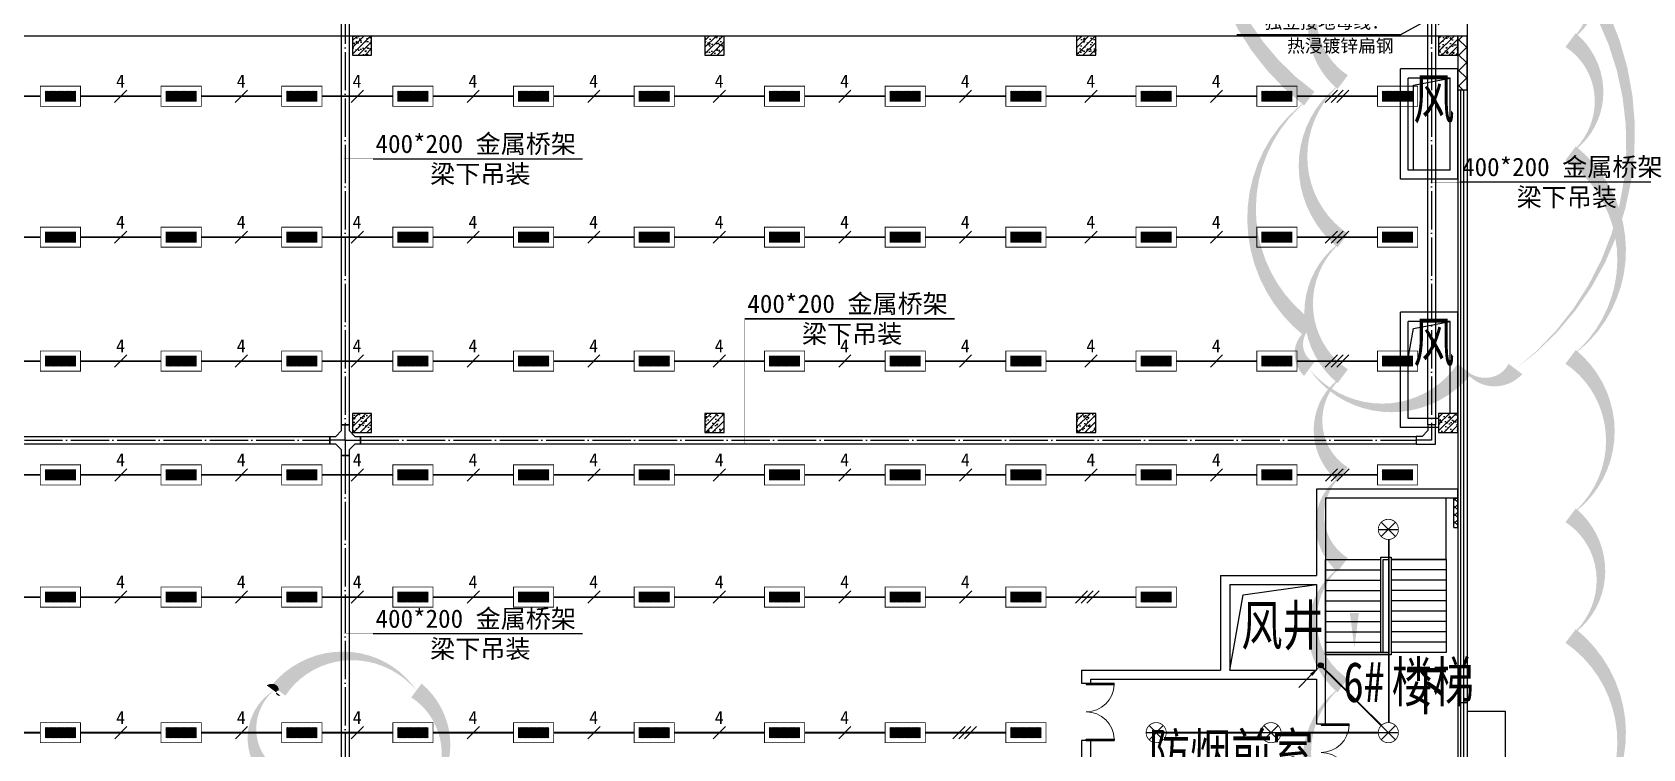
# Model space of a CAD drawing. Header units: millimetres. Extents: x -633009578 to 5705885, y -633235091 to 2571734.
# Drawn here: x 2874411 to 2916448, y 1905095 to 1923800 of the extents above; entities that cross this region are included whole.
import ezdxf

# ---------------------------------------------------------------- set-up
doc = ezdxf.new("R2010")
doc.units = ezdxf.units.MM
doc.header["$LTSCALE"] = 1000
doc.header["$MEASUREMENT"] = 0
doc.linetypes.add('DOTE', pattern=[2.4200000000000004, 2, -0.2, 0.02, -0.2])
doc.layers.get('0').update_dxf_attribs({"color": 9})
for name, color, linetype in [('3T_WOOD', 21, 'Continuous'), ('A-COLUM(柱)', 255, 'Continuous'), ('A-DOOR(门）', 4, 'Continuous'), ('A-F-AREA(计算)', 5, 'Continuous'), ('A-FLOR(看线)', 8, 'Continuous'), ('A-HATH(填充)', 8, 'Continuous'), ('A-OTHER(其它)', 192, 'Continuous'), ('A-STAR(楼梯)', 51, 'Continuous'), ('A-TEXT(房间)', 243, 'Continuous'), ('A-WALL(墙)', 255, 'Continuous'), ('A-WINDOW（窗）', 4, 'Continuous'), ('DIM_MODI', 6, 'Continuous'), ('DIM_SYMB', 3, 'Continuous'), ('PUB_TEXT', 7, 'Continuous'), ('WALL', 9, 'Continuous'), ('电-弱电平面-箭头', 3, 'Continuous'), ('电-强电平面-标注', 3, 'Continuous'), ('电-强电平面-线缆', 3, 'Continuous'), ('电-桥架', 4, 'Continuous'), ('设备-照明', 3, 'Continuous'), ('设备-箱柜', 3, 'Continuous')]:
    doc.layers.add(name, color=color, linetype=linetype)
doc.styles.add('_TCH', font='simhei.ttf', dxfattribs={"width": 0.75, "bigfont": 'hztxt.shx'})
doc.styles.add('_TCH_DIM', font='simhei.ttf', dxfattribs={"width": 0.8, "bigfont": 'hztxt.shx'})
doc.styles.add('ELEC-DIM', font='simhei.ttf')
doc.styles.add('IDQSTYLE', font='simhei.ttf', dxfattribs={"width": 0.707, "bigfont": 'hztxt.shx'})

# ---------------------------------------------------------------- blocks, each defined once
blk = doc.blocks.new('$DorLib2D$00000002')
for p, q in [((-0.5, -5.684341886080802e-17), (-0.5000000000000007, 0.4875)), ((-0.4750000000000007, 0.4875), (-0.5000000000000007, 0.4875)), ((-0.475, -2.842170943040401e-17), (-0.4750000000000007, 0.4875)), ((0.475, -2.842170943040401e-17), (0.4750000000000007, 0.4875)), ((0.4750000000000007, 0.4875), (0.5000000000000007, 0.4875)), ((0.5, -5.684341886080802e-17), (0.5000000000000007, 0.4875)), ((-0.5, -5.684341886080802e-17), (-0.475, -2.842170943040401e-17)), ((0.5, -5.684341886080802e-17), (0.475, -2.842170943040401e-17))]:
    blk.add_line(p, q)
at = {"lineweight": 13}
for centre, start, end in [((-0.4875, -4.263256414560601e-17), 0, 88.53071641864632), ((0.4875, -4.263256414560601e-17), 91.4692835813537, 180)]:
    blk.add_arc(centre, 0.4875, start, end, dxfattribs=at)
blk = doc.blocks.new('$TCHSYS$WIN2D')
for p, q in [((-0.5, 0.5), (0.5, 0.5)), ((-0.5, 0.5), (-0.4999999999999999, -0.5)), ((0.5, 0.5), (0.4999999999999998, -0.5)), ((0.5, 0.1666666666666666), (-0.5, 0.1666666666666666)), ((0.5, -0.1666666666666667), (-0.5, -0.1666666666666667)), ((-0.4999999999999999, -0.5), (0.5, -0.5))]:
    blk.add_line(p, q)
blk = doc.blocks.new('_FZH')
h = blk.add_hatch()
h.set_pattern_fill('钢筋混凝土', color=256, scale=0.1, style=0)
h.set_pattern_definition([(45, (0, 0), (-0.1767766952966369, 0.1767766952966369), []), (50, (0, 0), (0.7172601826007535, -0.06275213498259512), [0.07500000000000001, -0.8250000000000001]), (355, (0, 0), (-0.138751333613, 0.7521921337000119), [0.06, -0.66]), (100.4514, (0.05977168000000001, -0.00522934), (0.5785093817140216, 0.6894395420609536), [0.06374019, -0.701142112]), (46.1842, (0, 0.2), (1.067241048625645, -0.1655190143290181), [0.1125, -1.2375]), (96.6356, (0.088936745, 0.186206693), (0.9346627055487033, 0.9741178709004418), [0.095610288, -1.051713]), (351.1842, (0, 0.2), (0.9346619451336272, 0.9741186009253247), [0.09000000000000001, -0.9900000000000001]), (21, (0.1, 0.15), (0.5969070521184617, -0.4026188906653388), [0.07500000000000001, -0.8250000000000001]), (326, (0.1, 0.15), (0.2433153319215824, 0.7251500450468529), [0.06, -0.66]), (71.4514, (0.149742233, 0.116448394), (0.84022262858149, 0.3225304967099524), [0.06374019, -0.701142112]), (37.50000000000001, (0, 0), (0.01215985531729062, 0.3328938538313115), [0, -0.652, 0, -0.67, 0, -0.6625000000000001]), (7.499999999999999, (0, 0), (0.2630695374421486, 0.3944117118823603), [0, -0.382, 0, -0.637, 0, -0.2525]), (-32.5, (-0.223, 0), (0.533822436172409, -0.02255487173437976), [0, -0.25, 0, -0.78, 0, -1.035]), (-42.5, (-0.323, 0), (0.5831861693423862, 0.1001049823323177), [0, -0.325, 0, -0.518, 0, -0.735])])
h.paths.add_polyline_path([(-0.5, -0.5), (0.5, -0.5), (0.5, 0.5), (-0.5, 0.5)])
blk.add_lwpolyline([(-0.5, -0.5), (0.5, -0.5), (0.5, 0.5), (-0.5, 0.5)], close=True)
blk = doc.blocks.new('9-3-1')
at = {"layer": 'A-HATH(填充)'}
h = blk.add_hatch(dxfattribs=at)
h.set_pattern_fill('多孔材料', color=256, scale=100, style=0)
h.set_pattern_definition([(45, (-1310357.920547385, -2.793967723846436e-09), (-200.0002033111466, 200.0002033111467), []), (135, (-1310357.920547385, -2.793967723846436e-09), (-200.0002033111467, -200.0002033111466), [])])
h.paths.add_polyline_path([(1255740.598288325, 1245722.080887664), (1255740.59828833, 1244322.080887855), (1255980.59828833, 1244322.080887855), (1255980.598288325, 1245722.080887664)])
h = blk.add_hatch(dxfattribs=at)
h.set_pattern_fill('多孔材料', color=256, scale=50, style=0)
h.set_pattern_definition([(45, (-1310457.920547385, -2.793967723846436e-09), (-100.0001016555733, 100.0001016555733), []), (135, (-1310457.920547385, -2.793967723846436e-09), (-100.0001016555733, -100.0001016555733), [])])
h.paths.add_polyline_path([(1255740.598286717, 1232897.080886766), (1255740.598286717, 1233657.080887596), (1255640.598286717, 1233657.080887596), (1255640.598286717, 1232897.080886766)])
at = {"layer": 'A-F-AREA(计算)'}
blk.add_lwpolyline([(1121700.575826842, 1313862.080936), (1255980.575826842, 1313862.080936), (1255980.575826842, 1177782.080936), (1121700.575826842, 1177782.080936)], close=True, dxfattribs=at)
at = {"layer": 'A-FLOR(看线)'}
for points in [[(1255240.598288325, 1245722.080887664), (1188940.598288325, 1245722.080888252)], [(1255980.598288325, 1228097.080887829), (1256980.598288327, 1228097.080887829), (1256980.598288329, 1225997.080887792), (1255980.598288327, 1225997.080887792)]]:
    blk.add_lwpolyline(points, dxfattribs=at)
at = {"layer": 'A-OTHER(其它)'}
for points in [[(1254579.824808297, 1242222.080887551), (1254579.824808297, 1244442.089357848), (1255540.598288266, 1244622.080887825)], [(1254438.652917329, 1237262.078934666), (1254579.824807903, 1238092.089357696), (1255540.598287872, 1238272.080887673)], [(1249790.598287967, 1229172.080887706), (1250135.042909619, 1231138.676621316), (1252050.598287991, 1231402.080887711)]]:
    blk.add_lwpolyline(points, dxfattribs=at)
at = {"layer": 'A-STAR(楼梯)'}
for p, q in [((1255440.598287991, 1233657.080887666), (1252290.598287991, 1233657.080887666)), ((1252290.598287991, 1233657.080887666), (1252290.598287991, 1232057.080887666)), ((1255440.598287991, 1232057.080887666), (1255440.598287991, 1233657.080887666)), ((1253730.598287991, 1229627.080887666), (1253730.598287965, 1232117.080887274)), ((1253730.598287965, 1232117.080887274), (1254000.598287917, 1232117.080887274)), ((1254000.598287917, 1232117.080887274), (1254000.598287917, 1229567.080887565)), ((1252290.598287991, 1229627.080887666), (1252290.598287991, 1232057.080887666)), ((1252290.598287991, 1232057.080887666), (1253730.598287869, 1232057.080887693)), ((1252290.598287991, 1232057.080887666), (1253730.598287869, 1232057.080887739)), ((1252290.598287991, 1231787.080887666), (1253730.598287872, 1231787.080887693)), ((1253790.598287991, 1229627.080887666), (1253790.598287991, 1232057.080887666)), ((1253790.598287991, 1229627.080887666), (1253790.598287965, 1232057.080887274)), ((1253790.598287965, 1232057.080887274), (1253940.598287917, 1232057.080887274)), ((1253790.598287975, 1232057.080887739), (1253940.598287797, 1232057.080887588)), ((1253940.598287991, 1232057.080887666), (1253940.598287991, 1229627.080887666)), ((1253940.598287917, 1232057.080887274), (1253940.598287917, 1229627.080887855)), ((1255440.598287991, 1232057.080887666), (1254000.598287897, 1232057.080887693)), ((1254000.598287897, 1232057.080887413), (1255440.598287991, 1232057.080887666)), ((1255440.598287991, 1231787.080887666), (1254000.598287897, 1231787.080887367)), ((1255440.598287991, 1232057.080887666), (1255440.598287991, 1229627.080887666)), ((1252290.598287991, 1231517.080887666), (1253730.598287875, 1231517.080887693)), ((1255440.598287991, 1231517.080887666), (1254000.598287897, 1231517.080887693)), ((1252290.598287991, 1231247.080887666), (1253730.598287878, 1231247.080887693)), ((1252290.598287991, 1230977.080887666), (1253730.598287881, 1230977.080887693)), ((1255440.598287991, 1231247.080887666), (1254000.598287897, 1231247.080887693)), ((1255440.598287991, 1230977.080887666), (1254000.598287897, 1230977.080887693)), ((1252290.598287991, 1230707.080887666), (1253730.598287883, 1230707.080887693)), ((1252290.598287991, 1230437.080887666), (1253730.598287886, 1230437.080887693)), ((1255440.598287991, 1230707.080887666), (1254000.598287897, 1230707.080887693)), ((1255440.598287991, 1230437.080887666), (1254000.598287897, 1230437.080887693)), ((1252290.598287991, 1230167.080887666), (1253730.598287889, 1230167.080887693)), ((1255440.598287991, 1230167.080887666), (1254000.598287897, 1230167.080887693)), ((1252290.598287991, 1229897.080887666), (1253730.598287892, 1229897.080887693)), ((1252290.598287991, 1229627.080887666), (1253698.079635886, 1229627.080887808)), ((1253940.598287917, 1229627.080887855), (1252290.598287991, 1229627.080887666)), ((1252290.598287991, 1229567.080887666), (1252290.598287991, 1229627.080887666)), ((1253698.079635886, 1229627.080887808), (1253730.598287895, 1229627.080887693)), ((1253730.598287895, 1229627.080887693), (1253790.598287991, 1229627.080887666)), ((1253730.598287991, 1229627.080887666), (1253790.598287991, 1229627.080887666)), ((1253790.598287991, 1229627.080887666), (1253940.598287991, 1229627.080887666)), ((1255440.598287991, 1229897.080887666), (1254000.598287897, 1229897.080887693)), ((1255440.598287991, 1229627.080887666), (1254000.598287897, 1229627.080887693)), ((1254000.598287917, 1229567.080887565), (1252290.598287991, 1229567.080887666))]:
    blk.add_line(p, q, dxfattribs=at)
at = {"layer": 'A-WALL(墙)'}
for p, q in [((1255620.598288259, 1245602.080888234), (1255620.598288259, 1245602.080888234)), ((1255620.598288259, 1245462.080887949), (1255620.598288259, 1245462.080887949)), ((1255620.598288259, 1245322.080887664), (1255620.598288259, 1245322.080887664)), ((1254240.598288249, 1241982.080887561), (1254240.598288249, 1244862.080887814)), ((1255740.598288435, 1244862.080887814), (1254240.598288249, 1244862.080887814)), ((1255740.598288435, 1241982.080887561), (1255740.598288435, 1244862.080887814)), ((1254440.598288249, 1242222.080887551), (1254440.598288249, 1244622.080887825)), ((1255540.598288435, 1244622.080887825), (1254440.598288249, 1244622.080887825)), ((1255540.598288435, 1242222.080887551), (1255540.598288435, 1244622.080887825)), ((1255540.598288435, 1242222.080887551), (1254440.598288249, 1242222.080887551)), ((1255740.598288435, 1241982.080887561), (1254240.598288249, 1241982.080887561)), ((1254240.598288447, 1235502.073075338), (1254240.598288447, 1238512.080887334)), ((1255740.598288351, 1238512.080887334), (1254240.598288447, 1238512.080887334)), ((1255740.598288397, 1235872.080887693), (1255740.598288351, 1238512.080887334)), ((1254440.598288271, 1235742.073075328), (1254440.598288271, 1238272.08088772)), ((1255540.598288532, 1238272.080887719), (1254440.598288271, 1238272.08088772)), ((1255540.598288587, 1235872.080887693), (1255540.598288532, 1238272.080887719)), ((1255240.598288553, 1235502.073075088), (1254240.598288447, 1235502.073075338)), ((1255240.598288553, 1235742.07307528), (1254440.598288271, 1235742.073075328)), ((1252050.598287992, 1233897.080887473), (1252050.598287991, 1231642.080887711)), ((1255740.598288325, 1233897.080887595), (1252050.598287992, 1233897.080887473)), ((1255740.598288325, 1233657.080887595), (1255740.598288325, 1233897.080887595)), ((1252290.598287789, 1233657.080887496), (1252290.598287991, 1231522.080887727)), ((1255740.598288325, 1233657.080887595), (1252290.598287789, 1233657.080887496)), ((1255640.598286717, 1232897.080886766), (1255640.598286717, 1233657.080887596)), ((1255640.598286717, 1233657.080887596), (1255740.598286717, 1233657.080887596)), ((1255740.598286717, 1232897.080886766), (1255740.598286717, 1233657.080887596)), ((1255640.598286717, 1232897.080886766), (1255740.598286717, 1232897.080886766)), ((1249550.598288084, 1231642.080887711), (1252050.598287991, 1231642.080887711)), ((1249550.598288084, 1231642.080887711), (1249550.598288084, 1229172.080887597)), ((1249790.598288079, 1231402.080887711), (1252050.598287986, 1231402.080887711)), ((1249790.598288079, 1231402.080887711), (1249790.598288078, 1229172.080887591)), ((1252050.598287986, 1231402.080887711), (1252050.598287986, 1229172.080887591)), ((1252290.598287991, 1231522.080887727), (1252290.598287991, 1229052.080887664)), ((1245920.598288404, 1229172.080887598), (1245920.59828834, 1228832.080888364)), ((1245920.598288404, 1229172.080887598), (1249550.598288084, 1229172.080887597)), ((1249790.598288078, 1229172.080887591), (1252050.598287986, 1229172.080887591)), ((1245920.59828834, 1228832.080888364), (1246160.598288313, 1228832.080888364)), ((1246160.598288313, 1228832.080888364), (1246160.598288404, 1228932.08088771)), ((1246160.598288404, 1228932.08088771), (1249670.59828799, 1228932.080887664)), ((1249670.59828799, 1228932.080887664), (1252050.598288065, 1228932.080887787)), ((1252050.598288065, 1228932.080887787), (1252050.598288109, 1227772.080887347)), ((1252290.598287797, 1227772.080887347), (1252290.598287991, 1229052.080887664)), ((1252050.598288109, 1227772.080887347), (1252290.598287797, 1227772.080887347)), ((1246160.598288313, 1227332.080887855), (1245920.598288301, 1227332.080887855)), ((1245920.598288301, 1227332.080887855), (1245920.598288325, 1226172.080887664)), ((1246160.598288404, 1226172.080887671), (1246160.598288313, 1227332.080887855))]:
    blk.add_line(p, q, dxfattribs=at)
at = {"layer": 'A-WINDOW（窗）'}
blk.add_line((1255740.598286423, 1228322.080887693), (1255980.598288325, 1228322.080887693), dxfattribs=at)
at = {"layer": 'DIM_MODI', "color": 8}
blk.add_lwpolyline([(1252735.810970664, 1247668.988195332, 0, 450, 0.5), (1252735.810970664, 1244519.217389606, 0, 450, 0.5), (1252735.810970664, 1240385.143207092, 0, 450, 0.5), (1252735.810970664, 1236841.65105065, 0, 450, 0.5), (1252735.810970664, 1234282.462270998, 0, 450, 0.5), (1252735.810970664, 1231920.134166704, 0, 450, 0.5), (1252735.810970664, 1228770.363360978, 0, 450, 0.5), (1252735.810970664, 1225030.010529179, 0, 450, 0.5), (1252735.810970664, 1221880.239723454, 0, 450, 0.5), (1252735.810970664, 1218730.468917728, 0, 450, 0.5), (1252735.810970664, 1216171.280138076, 0, 450, 0.5), (1252735.810970664, 1213922.080887661, 0, 450, 0.5), (1256335.810970664, 1213922.080887661, 0, 450, 0.5), (1258585.810970664, 1213922.080887661, 0, 450, 0.5), (1258685.310798185, 1213922.080887661, 0, 450, 0.5), (1258685.310798185, 1217465.573044102, 0, 450, 0.5), (1258685.310798185, 1220024.761823755, 0, 450, 0.5), (1258685.310798185, 1224749.418032343, 0, 450, 0.5), (1258685.310798185, 1230064.656267005, 0, 450, 0.5), (1258685.310798185, 1233214.42707273, 0, 450, 0.5), (1258685.310798185, 1237348.501255245, 0, 450, 0.5), (1258685.310798185, 1242663.739489907, 0, 450, 0.5), (1258685.310798185, 1245616.649620275, 0, 450, 0.5), (1258685.310798185, 1247978.977724569, 0, 450, 0.5)], format="xyseb", dxfattribs=at)
for points in [[(1251862.579452615, 1261129.255103555, 0, 450, 0.5), (1251862.579452615, 1254614.317358537, 0, 450, 0.5), (1251862.579452615, 1244090.187155047, 0, 450, 0.5), (1251862.579452615, 1238076.398467339, 0, 450, 0.5), (1251862.579452615, 1237030.667434421, 0, 450, 0.5), (1255912.579452615, 1237030.667434421, 0, 450, 0.5), (1257244.079452615, 1237030.667434421, 0, 450, 0.5), (1257244.079452615, 1249058.244809838, 0, 450, 0.5), (1257244.079452615, 1261085.822185255, 0, 450, 0.5), (1257244.079452615, 1261129.255103555, 0, 450, 0.5), (1255444.079452615, 1261129.255103555, 0, 450, 0.5), (1253194.079452615, 1261129.255103555, 0, 450, 0.5)], [(1224834.376988294, 1228639.408599371, 0, 450, 0.5), (1224834.376988294, 1226389.408599371, 0, 450, 0.5), (1224834.376988294, 1223239.408599371, 0, 450, 0.5), (1224834.376988294, 1220089.408599371, 0, 450, 0.5), (1224834.376988294, 1218589.408599371, 0, 450, 0.5), (1224834.376988294, 1216260.895946873, 0, 450, 0.5), (1228559.310649373, 1216260.895946873, 0, 450, 0.5), (1228559.310649373, 1219110.895946873, 0, 450, 0.5), (1228559.310649373, 1220610.895946873, 0, 450, 0.5), (1228559.310649373, 1223760.895946873, 0, 450, 0.5), (1228559.310649373, 1225560.895946873, 0, 450, 0.5), (1228559.310649373, 1228639.408599371, 0, 450, 0.5), (1224959.310649373, 1228639.408599371, 0, 450, 0.5)]]:
    blk.add_lwpolyline(points, format="xyseb", close=True, dxfattribs=at)
at = {"layer": 'DIM_SYMB'}
blk.add_lwpolyline([(1254690.598287991, 1229492.080887666, 0, 0, 0), (1254690.598287991, 1232857.080887666, 0, 0, 0), (1253040.598287991, 1232857.080887666, 0, 0, 0), (1253040.598287991, 1229762.080887666, 0, 240.0000000000001, 0), (1253040.598287991, 1230662.080887666, 0, 0, 0)], format="xyseb", dxfattribs=at)
at = {"layer": 'WALL'}
for p, q in [((1255740.598288325, 1245722.080887664), (1255740.59828833, 1244322.080887855)), ((1255980.598288325, 1245722.080887664), (1255740.598288325, 1245722.080887664)), ((1255980.59828833, 1244322.080887855), (1255980.598288325, 1245722.080887664)), ((1255740.59828833, 1244322.080887855), (1255980.59828833, 1244322.080887855))]:
    blk.add_line(p, q, dxfattribs=at)
at = {"layer": 'A-COLUM(柱)', "xscale": 500, "yscale": 500, "zscale": 500}
for p in [(1227140.598288325, 1245472.080887664), (1236340.598288325, 1245472.080887664), (1246040.598288325, 1245472.080887664), (1255490.598288325, 1245472.080887664), (1227140.598288325, 1235622.080887664), (1236340.598288325, 1235622.080887664), (1246040.598288325, 1235622.080887664), (1255490.598288325, 1235622.080887664)]:
    blk.add_blockref('_FZH', p, dxfattribs=at)
at = {"layer": 'A-DOOR(门）', "xscale": 1500, "yscale": 1500, "zscale": 1500, "rotation": 270}
for p in [(1246040.598288325, 1228082.080888076), (1252170.598287991, 1227022.080887506)]:
    blk.add_blockref('$DorLib2D$00000002', p, dxfattribs=at)
at = {"layer": 'A-WINDOW（窗）', "xscale": -36000, "yscale": 240, "zscale": 36000, "rotation": 89.99999999999999}
blk.add_blockref('$TCHSYS$WIN2D', (1255860.598288325, 1226322.080887604), dxfattribs=at)
at = {"layer": 'A-TEXT(房间)', "style": '_TCH', "width": 0.75}
for s, p in [('风', (1254577.276002189, 1243559.479154102)), ('风', (1254577.276001795, 1237209.47915395)), ('风井', (1250089.893194894, 1229816.643071208)), ('6#', (1252752.532818813, 1228337.05562305)), ('楼梯', (1254012.532818813, 1228337.05562305)), ('防烟前室', (1247674.756098445, 1226464.752812253))]:
    blk.add_text(s, height=1050, dxfattribs=at).set_placement(p)
at = {"layer": 'PUB_TEXT', "style": '_TCH_DIM', "width": 0.8}
blk.add_text('下', height=1050, dxfattribs=at).set_placement((1254349.968366732, 1228127.080887666))
blk = doc.blocks.new('*X353')
at = {"color": 0, "linetype": 'Continuous'}
for p, q in [((277.1059544658493, 221.9516255332986), (279.536990929048, 224.3826619964973)), ((277.1059544658493, 222.2344682457732), (279.2541482165735, 224.3826619964973)), ((277.1059544658493, 222.5173109582479), (278.9713055040988, 224.3826619964973)), ((277.1059544658493, 222.8001536707225), (278.6884627916242, 224.3826619964973)), ((277.1059544658493, 223.0829963831971), (278.4056200791496, 224.3826619964973)), ((277.1059544658493, 223.3658390956717), (278.122777366675, 224.3826619964973)), ((277.1059544658493, 223.6486818081463), (277.8399346542004, 224.3826619964973)), ((277.1059544658493, 223.9315245206209), (277.5570919417257, 224.3826619964973)), ((277.1059544658493, 224.2143672330955), (277.2742492292511, 224.3826619964973)), ((277.3198336415227, 221.8826619964973), (279.8198336415227, 224.3826619964973)), ((277.6026763539973, 221.8826619964973), (280.1026763539973, 224.3826619964973)), ((277.8855190664719, 221.8826619964973), (280.3855190664719, 224.3826619964973)), ((278.1683617789465, 221.8826619964973), (280.6683617789466, 224.3826619964973)), ((278.4512044914212, 221.8826619964973), (280.9512044914212, 224.3826619964973)), ((278.7340472038958, 221.8826619964973), (281.2340472038958, 224.3826619964973)), ((279.0168899163704, 221.8826619964973), (281.5168899163704, 224.3826619964973)), ((279.299732628845, 221.8826619964973), (281.799732628845, 224.3826619964973)), ((279.5825753413196, 221.8826619964973), (282.0825753413196, 224.3826619964973)), ((279.8654180537943, 221.8826619964973), (282.3654180537943, 224.3826619964973)), ((280.1482607662689, 221.8826619964973), (282.6482607662689, 224.3826619964973)), ((280.4311034787435, 221.8826619964973), (282.9311034787435, 224.3826619964973)), ((280.7139461912181, 221.8826619964973), (283.2139461912181, 224.3826619964973)), ((280.9967889036927, 221.8826619964973), (283.4967889036927, 224.3826619964973)), ((281.2796316161674, 221.8826619964973), (283.7796316161674, 224.3826619964973)), ((281.5624743286419, 221.8826619964973), (284.062474328642, 224.3826619964973)), ((281.8453170411166, 221.8826619964973), (284.3453170411166, 224.3826619964973)), ((282.1281597535912, 221.8826619964973), (284.6059544658494, 224.3604567087555)), ((282.4110024660658, 221.8826619964973), (284.6059544658494, 224.0776139962809)), ((282.6938451785405, 221.8826619964973), (284.6059544658494, 223.7947712838063)), ((282.976687891015, 221.8826619964973), (284.6059544658494, 223.5119285713317)), ((283.2595306034897, 221.8826619964973), (284.6059544658494, 223.229085858857)), ((283.5423733159643, 221.8826619964973), (284.6059544658494, 222.9462431463824)), ((283.8252160284389, 221.8826619964973), (284.6059544658494, 222.6634004339078)), ((284.1080587409135, 221.8826619964973), (284.6059544658494, 222.3805577214332)), ((284.3909014533882, 221.8826619964973), (284.6059544658494, 222.0977150089586))]:
    blk.add_line(p, q, dxfattribs=at)
blk = doc.blocks.new('HC000062')
at = {"color": 0, "linetype": 'Continuous', "const_width": 0.2}
for points in [[(-4.97662087547036, 2.499999999999943), (5.023379124529697, 2.499999999999943), (5.023379124529697, -2.500000000000057), (-4.97662087547036, -2.500000000000057), (-4.97662087547036, 2.499999999999943)], [(-3.72662087547036, 1.25), (-3.72662087547036, -1.250000000000057), (3.773379124529697, -1.250000000000057), (3.773379124529697, 1.25), (-3.72662087547036, 1.25)]]:
    blk.add_lwpolyline(points, dxfattribs=at)
at = {"color": 0, "linetype": 'Continuous'}
blk.add_blockref('*X353', (-280.8325753413197, -223.1326619964974), dxfattribs=at)
at = {"color": 0, "style": 'IDQSTYLE', "width": 0.7}
blk.add_attdef('PSFHATT', (7.023379124529697, -2.500000000000057), '', height=2.5, dxfattribs=at)
blk = doc.blocks.new('HC000073')
at = {"color": 0, "linetype": 'Continuous'}
for p, q in [((-1.76776695296229, 1.76776695296229), (1.767766952970533, -1.767766952970533)), ((1.76776695297059, 1.767766952970476), (-1.767766952966383, -1.767766952966497)), ((-2.499999999999943, -5.684341886080801e-14), (2.500000000000057, -5.684341886080801e-14))]:
    blk.add_line(p, q, dxfattribs=at)
at = {"color": 0, "linetype": 'Continuous', "const_width": 0.2}
blk.add_lwpolyline([(1.76776695296644, -1.76776695296644, 0.1989123673796617), (2.500000000000057, 0, 0.1989123673796613), (1.767766952966383, 1.767766952966326, 0.198912367379653), (1.137288912133798e-13, 2.499999999999943, 0.1989123673796647), (-1.767766952966269, 1.767766952966327, 0.1989123673796613), (-2.499999999999943, 1.951292859901378e-16, 0.1989123673796761), (-1.767766952966269, -1.76776695296644, 0.1989123673796719), (1.12894543431545e-13, -2.500000000000057, 0.1989123673796541)], format="xyb", close=True, dxfattribs=at)
at = {"color": 0, "style": 'IDQSTYLE', "width": 0.7}
blk.add_attdef('PSFHATT', (4.500000010000057, -2.500000010000057), '', height=2.5, dxfattribs=at)
blk = doc.blocks.new('*X126')
at = {"color": 0, "linetype": 'Continuous'}
for p, q in [((192.590110055903, 446.7242872143482), (193.9264208598343, 448.0605980182795)), ((192.6512440212146, 447.2096852483717), (193.4410228258108, 447.9994640529679)), ((192.666080612941, 446.3759937026742), (194.2747143715083, 447.9846274612416)), ((192.8122309321682, 446.0978799531896), (194.552828120993, 447.8384771420143)), ((193.0126674313866, 445.874052383696), (194.7766556904866, 447.6380406427959)), ((193.2651240367983, 445.7022449203958), (194.9484631537868, 447.3855840373842)), ((193.5780466605768, 445.5909034754624), (195.0598045987202, 447.0726614136058)), ((193.9838870800477, 445.5724798262212), (195.0782282479613, 446.6668209941349))]:
    blk.add_line(p, q, dxfattribs=at)
blk = doc.blocks.new('HC001447')
at = {"color": 0, "linetype": 'Continuous'}
blk.add_line((-5.469508829517324, -5.531426259851287), (-2.364015929042509, -2.356448738054951), dxfattribs=at)
blk.add_lwpolyline([(-2.364015929042509, -2.356448738054951, 0.8, 0, 0), (-0.4121164681388194, -0.4698776614111466, 0, 0, 0)], format="xyseb", dxfattribs=at)
blk.add_circle((0, 0), 0.625, dxfattribs=at)
at = {"color": 0, "linetype": 'Continuous', "xscale": 0.5, "yscale": 0.5, "zscale": 0.5}
blk.add_blockref('*X126', (-96.91845018383214, -223.4069038532592), dxfattribs=at)
at = {"color": 0, "style": 'IDQSTYLE', "width": 0.7}
blk.add_attdef('PSFHATT', (2.62500001, -5.531426259851287), '', height=2.5, dxfattribs=at)
blk = doc.blocks.new('*X134')
at = {"color": 0, "linetype": 'Continuous'}
for p, q in [((192.590110055903, 446.7242872143482), (193.9264208598343, 448.0605980182795)), ((192.6512440212146, 447.2096852483717), (193.4410228258108, 447.9994640529679)), ((192.666080612941, 446.3759937026742), (194.2747143715083, 447.9846274612416)), ((192.8122309321682, 446.0978799531896), (194.552828120993, 447.8384771420143)), ((193.0126674313866, 445.874052383696), (194.7766556904866, 447.6380406427959)), ((193.2651240367983, 445.7022449203958), (194.9484631537868, 447.3855840373842)), ((193.5780466605768, 445.5909034754624), (195.0598045987202, 447.0726614136058)), ((193.9838870800477, 445.5724798262212), (195.0782282479613, 446.6668209941349))]:
    blk.add_line(p, q, dxfattribs=at)
blk = doc.blocks.new('HC001445')
at = {"color": 0, "linetype": 'Continuous'}
for p, q in [((0.1320978050268309, 0.05776119327106244), (3.237590705501646, 3.232738715067399)), ((-5.469508829517324, -5.531426259851287), (-2.364015929042509, -2.356448738054951))]:
    blk.add_line(p, q, dxfattribs=at)
for points in [[(3.237590705501646, 3.232738715067399, 0.8, 0, 0), (5.189490166405335, 5.119309791711203, 0, 0, 0)], [(-2.364015929042509, -2.356448738054951, 0.8, 0, 0), (-0.4121164681388194, -0.4698776614111466, 0, 0, 0)]]:
    blk.add_lwpolyline(points, format="xyseb", dxfattribs=at)
blk.add_circle((0, 0), 0.625, dxfattribs=at)
at = {"color": 0, "linetype": 'Continuous', "xscale": 0.5, "yscale": 0.5, "zscale": 0.5}
blk.add_blockref('*X134', (-96.91845018383214, -223.4069038532592), dxfattribs=at)
at = {"color": 0, "style": 'IDQSTYLE', "width": 0.7}
blk.add_attdef('PSFHATT', (7.189490166405335, -5.531426259851287), '', height=2.5, dxfattribs=at)
blk = doc.blocks.new('G$C5426B98F')
at = {"layer": '设备-箱柜', "color": 6}
for p, q in [((0, 0), (-1502.718682224397, -815.8088769494789)), ((-1502.718682224397, -815.8088769494789), (-5770.856057925615, -815.8088769494789))]:
    blk.add_line(p, q, dxfattribs=at)
at = {"layer": '电-弱电平面-箭头', "color": 4, "xscale": 105, "yscale": 105, "zscale": 105}
blk.add_blockref('HC001445', (61.51194860646501, 27.58350439893547), dxfattribs=at)
at = {"layer": '设备-箱柜', "color": 6, "style": 'ELEC-DIM'}
for s, p in [('独立接地母线：', (-5046.856293669902, -655.0661934000091)), ('热浸镀锌扁钢', (-4461.345431455877, -1275.443169307953))]:
    blk.add_text(s, height=339.8734177215189, dxfattribs=at).set_placement(p)

msp = doc.modelspace()

# ---------------------------------------------------------------- linework, layer by layer
at = {"layer": '电-强电平面-标注'}
for p, q in [((2876878.996705368, 1922286.529280706), (2876560.798653843, 1921968.331229163)), ((2880028.996705368, 1922286.529280786), (2879710.798653843, 1921968.331229243)), ((2883053.996705368, 1922286.529280863), (2882735.798653843, 1921968.33122932)), ((2886078.996705368, 1922286.52928094), (2885760.798653843, 1921968.331229397)), ((2889228.996705368, 1922286.529281021), (2888910.798653843, 1921968.331229478)), ((2892503.996705368, 1922286.529281104), (2892185.798653843, 1921968.331229561)), ((2895778.996705368, 1922286.529281188), (2895460.798653843, 1921968.331229645)), ((2898928.996705368, 1922286.529281268), (2898610.798653843, 1921968.331229725)), ((2902203.996705368, 1922286.529281352), (2901885.798653843, 1921968.331229809)), ((2905478.996705368, 1922286.529281435), (2905160.798653843, 1921968.331229892)), ((2908479.046705369, 1922286.529281511), (2908160.848653843, 1921968.33122997)), ((2908629.046705369, 1922286.529281514), (2908310.848653843, 1921968.331229973)), ((2908779.046705369, 1922286.529281518), (2908460.848653843, 1921968.331229977)), ((2876878.996705368, 1918608.695947362), (2876560.798653843, 1918290.497895819)), ((2880028.996705368, 1918608.695947443), (2879710.798653843, 1918290.4978959)), ((2883053.996705368, 1918608.69594752), (2882735.798653843, 1918290.497895977)), ((2886078.996705368, 1918608.695947597), (2885760.798653843, 1918290.497896054)), ((2889228.996705368, 1918608.695947677), (2888910.798653843, 1918290.497896134)), ((2892503.996705368, 1918608.695947761), (2892185.798653843, 1918290.497896218)), ((2895778.996705368, 1918608.695947845), (2895460.798653843, 1918290.497896302)), ((2898928.996705368, 1918608.695947925), (2898610.798653843, 1918290.497896382)), ((2902203.996705368, 1918608.695948008), (2901885.798653843, 1918290.497896465)), ((2905478.996705368, 1918608.695948092), (2905160.798653843, 1918290.497896549)), ((2908479.046705369, 1918608.695948167), (2908160.848653843, 1918290.497896626)), ((2908629.046705369, 1918608.695948171), (2908310.848653843, 1918290.49789663)), ((2908779.046705369, 1918608.695948175), (2908460.848653843, 1918290.497896634)), ((2876878.996705368, 1915375.362614019), (2876560.798653843, 1915057.164562476)), ((2880028.996705368, 1915375.362614099), (2879710.798653843, 1915057.164562556)), ((2883053.996705368, 1915375.362614177), (2882735.798653843, 1915057.164562634)), ((2886078.996705368, 1915375.362614254), (2885760.798653843, 1915057.164562711)), ((2889228.996705368, 1915375.362614334), (2888910.798653843, 1915057.164562791)), ((2892503.996705368, 1915375.362614418), (2892185.798653843, 1915057.164562875)), ((2895778.996705368, 1915375.362614501), (2895460.798653843, 1915057.164562958)), ((2898928.996705368, 1915375.362614582), (2898610.798653843, 1915057.164563039)), ((2902203.996705368, 1915375.362614665), (2901885.798653843, 1915057.164563122)), ((2905478.996705368, 1915375.362614749), (2905160.798653843, 1915057.164563206)), ((2908479.046705369, 1915375.362614824), (2908160.848653843, 1915057.164563283)), ((2908629.046705369, 1915375.362614828), (2908310.848653843, 1915057.164563287)), ((2908779.046705369, 1915375.362614832), (2908460.848653843, 1915057.164563291)), ((2876881.547865565, 1912403.029280706), (2876563.34981404, 1912084.831229163)), ((2880031.547865565, 1912403.029280786), (2879713.34981404, 1912084.831229243)), ((2883056.547865565, 1912403.029280863), (2882738.34981404, 1912084.83122932)), ((2886081.547865565, 1912403.02928094), (2885763.34981404, 1912084.831229397)), ((2889231.547865565, 1912403.029281021), (2888913.34981404, 1912084.831229478)), ((2892506.547865565, 1912403.029281104), (2892188.34981404, 1912084.831229561)), ((2895781.547865565, 1912403.029281188), (2895463.34981404, 1912084.831229645)), ((2898931.547865565, 1912403.029281268), (2898613.34981404, 1912084.831229725)), ((2902206.547865565, 1912403.029281352), (2901888.34981404, 1912084.831229809)), ((2905481.547865565, 1912403.029281435), (2905163.34981404, 1912084.831229892)), ((2908481.597865566, 1912403.029281511), (2908163.39981404, 1912084.83122997)), ((2908631.597865566, 1912403.029281514), (2908313.39981404, 1912084.831229973)), ((2908781.597865566, 1912403.029281518), (2908463.39981404, 1912084.831229977)), ((2876881.547865565, 1909215.195947362), (2876563.34981404, 1908896.997895819)), ((2880031.547865565, 1909215.195947443), (2879713.34981404, 1908896.9978959)), ((2883056.547865565, 1909215.19594752), (2882738.34981404, 1908896.997895977)), ((2886081.547865565, 1909215.195947597), (2885763.34981404, 1908896.997896054)), ((2889231.547865565, 1909215.195947677), (2888913.34981404, 1908896.997896134)), ((2892506.547865565, 1909215.195947761), (2892188.34981404, 1908896.997896218)), ((2895781.547865565, 1909215.195947845), (2895463.34981404, 1908896.997896302)), ((2898931.547865565, 1909215.195947925), (2898613.34981404, 1908896.997896382)), ((2901956.603834151, 1909215.195948167), (2901638.405782625, 1908896.997896626)), ((2902106.603834151, 1909215.195948171), (2901788.405782625, 1908896.99789663)), ((2902256.603834151, 1909215.195948175), (2901938.405782625, 1908896.997896634)), ((2876881.547865565, 1905675.362614019), (2876563.34981404, 1905357.164562476)), ((2880031.547865565, 1905675.362614099), (2879713.34981404, 1905357.164562556)), ((2883056.547865565, 1905675.362614177), (2882738.34981404, 1905357.164562634)), ((2886081.547865565, 1905675.362614254), (2885763.34981404, 1905357.164562711)), ((2889231.547865565, 1905675.362614334), (2888913.34981404, 1905357.164562791)), ((2892506.547865565, 1905675.362614418), (2892188.34981404, 1905357.164562875)), ((2895781.547865565, 1905675.362614501), (2895463.34981404, 1905357.164562958)), ((2898760.263027235, 1905675.362614824), (2898442.064975709, 1905357.164563283)), ((2898910.263027235, 1905675.362614828), (2898592.064975709, 1905357.164563287)), ((2899060.263027235, 1905675.362614832), (2898742.064975709, 1905357.164563291))]:
    msp.add_line(p, q, dxfattribs=at)
at = {"layer": '电-强电平面-线缆', "color": 1, "linetype": 'Continuous', "const_width": 45}
for points in [[(2872769.997679606, 1922127.430254834), (2874619.797679605, 1922127.430254881)], [(2875669.997679606, 1922127.430254907), (2877769.797679605, 1922127.430254961)], [(2878819.997679606, 1922127.430254988), (2880919.797679605, 1922127.430255041)], [(2881969.997679606, 1922127.430255068), (2883819.797679605, 1922127.430255115)], [(2884869.997679606, 1922127.430255142), (2886969.797679605, 1922127.430255196)], [(2888019.997679606, 1922127.430255222), (2890119.797679605, 1922127.430255276)], [(2891169.997679606, 1922127.430255303), (2893519.797679605, 1922127.430255363)], [(2894569.997679606, 1922127.43025539), (2896669.797679605, 1922127.430255443)], [(2897719.997679606, 1922127.43025547), (2899819.797679605, 1922127.430255523)], [(2900869.997679606, 1922127.43025555), (2903219.797679605, 1922127.43025561)], [(2904269.997679606, 1922127.430255637), (2906369.797679605, 1922127.43025569)], [(2907419.997679606, 1922127.430255717), (2909519.897679606, 1922127.430255771)], [(2872769.997679606, 1918449.59692149), (2874619.797679605, 1918449.596921537)], [(2875669.997679606, 1918449.596921564), (2877769.797679605, 1918449.596921618)], [(2878819.997679606, 1918449.596921644), (2880919.797679605, 1918449.596921698)], [(2881969.997679606, 1918449.596921725), (2883819.797679605, 1918449.596921772)], [(2884869.997679606, 1918449.596921799), (2886969.797679605, 1918449.596921852)], [(2888019.997679606, 1918449.596921879), (2890119.797679605, 1918449.596921933)], [(2891169.997679606, 1918449.596921959), (2893519.797679605, 1918449.596922019)], [(2894569.997679606, 1918449.596922046), (2896669.797679605, 1918449.5969221)], [(2897719.997679606, 1918449.596922127), (2899819.797679605, 1918449.59692218)], [(2900869.997679606, 1918449.596922207), (2903219.797679605, 1918449.596922267)], [(2904269.997679606, 1918449.596922294), (2906369.797679605, 1918449.596922347)], [(2907419.997679606, 1918449.596922374), (2909519.897679606, 1918449.596922427)], [(2872769.997679606, 1915216.263588147), (2874619.797679605, 1915216.263588194)], [(2875669.997679606, 1915216.263588221), (2877769.797679605, 1915216.263588274)], [(2878819.997679606, 1915216.263588301), (2880919.797679605, 1915216.263588355)], [(2881969.997679606, 1915216.263588381), (2883819.797679605, 1915216.263588429)], [(2884869.997679606, 1915216.263588456), (2886969.797679605, 1915216.263588509)], [(2888019.997679606, 1915216.263588536), (2890119.797679605, 1915216.263588589)], [(2891169.997679606, 1915216.263588616), (2893519.797679605, 1915216.263588676)], [(2894569.997679606, 1915216.263588703), (2896669.797679605, 1915216.263588757)], [(2897719.997679606, 1915216.263588783), (2899819.797679605, 1915216.263588837)], [(2900869.997679606, 1915216.263588864), (2903219.797679605, 1915216.263588923)], [(2904269.997679606, 1915216.26358895), (2906369.797679605, 1915216.263589004)], [(2907419.997679606, 1915216.263589031), (2909519.897679606, 1915216.263589084)], [(2872772.548839803, 1912243.930254834), (2874622.348839803, 1912243.930254881)], [(2875672.548839803, 1912243.930254907), (2877772.348839803, 1912243.930254961)], [(2878822.548839803, 1912243.930254988), (2880922.348839803, 1912243.930255041)], [(2881972.548839803, 1912243.930255068), (2883822.348839803, 1912243.930255115)], [(2884872.548839803, 1912243.930255142), (2886972.348839803, 1912243.930255196)], [(2888022.548839803, 1912243.930255222), (2890122.348839803, 1912243.930255276)], [(2891172.548839803, 1912243.930255303), (2893522.348839803, 1912243.930255363)], [(2894572.548839803, 1912243.93025539), (2896672.348839803, 1912243.930255443)], [(2897722.548839803, 1912243.93025547), (2899822.348839803, 1912243.930255523)], [(2900872.548839803, 1912243.93025555), (2903222.348839803, 1912243.93025561)], [(2904272.548839803, 1912243.930255637), (2906372.348839803, 1912243.93025569)], [(2907422.548839803, 1912243.930255717), (2909522.448839803, 1912243.930255771)], [(2909816, 1905778.607497912), (2909816, 1910559.919680257)], [(2872772.548839803, 1909056.09692149), (2874622.348839803, 1909056.096921537)], [(2875672.548839803, 1909056.096921564), (2877772.348839803, 1909056.096921618)], [(2878822.548839803, 1909056.096921644), (2880922.348839803, 1909056.096921698)], [(2881972.548839803, 1909056.096921725), (2883822.348839803, 1909056.096921772)], [(2884872.548839803, 1909056.096921799), (2886972.348839803, 1909056.096921852)], [(2888022.548839803, 1909056.096921879), (2890122.348839803, 1909056.096921933)], [(2891172.548839803, 1909056.096921959), (2893522.348839803, 1909056.096922019)], [(2894572.548839803, 1909056.096922046), (2896672.348839803, 1909056.0969221)], [(2897722.548839803, 1909056.096922127), (2899822.348839803, 1909056.09692218)], [(2900872.548839803, 1909056.096922207), (2903222.348839803, 1909056.096922267)], [(2909623.564346386, 1905704.083656102), (2908033.770582282, 1907281.370364226)], [(2872772.548839803, 1905516.263588147), (2874622.348839803, 1905516.263588194)], [(2875672.548839803, 1905516.263588221), (2877772.348839803, 1905516.263588274)], [(2878822.548839803, 1905516.263588301), (2880922.348839803, 1905516.263588355)], [(2881972.548839803, 1905516.263588381), (2883822.348839803, 1905516.263588429)], [(2884872.548839803, 1905516.263588456), (2886972.348839803, 1905516.263588509)], [(2888022.548839803, 1905516.263588536), (2890122.348839803, 1905516.263588589)], [(2891172.548839803, 1905516.263588616), (2893522.348839803, 1905516.263588676)], [(2894572.548839803, 1905516.263588703), (2896672.348839803, 1905516.263588757)], [(2897722.548839803, 1905516.263588783), (2899822.348839803, 1905516.263588837)], [(2904009.948839802, 1905516.263589085), (2906481.948839802, 1905516.263589085)], [(2907006.948839802, 1905516.263589085), (2909544.448839802, 1905516.263589085)]]:
    msp.add_lwpolyline(points, dxfattribs=at)
at = {"layer": '电-桥架', "color": 5, "linetype": 'DOTE', "ltscale": 0.5}
for p, q in [((2882582.499998796, 1932962.499999927), (2882582.499998947, 1913550)), ((2910936.999999282, 1932962.499999927), (2910936.999964439, 1913550)), ((2882582.49999895, 1913150), (2882582.499998947, 1913550)), ((2910936.999964439, 1913550), (2910936.999963721, 1913150)), ((2856055.500000638, 1913150), (2882182.49999895, 1913150)), ((2882582.49999895, 1913150), (2882182.49999895, 1913150)), ((2882582.49999895, 1913150), (2882982.49999895, 1913150)), ((2882582.49999895, 1913150), (2882582.499998953, 1912750)), ((2882982.499998869, 1913150), (2910537, 1913150)), ((2910936.999963721, 1913150), (2910536.999963721, 1913150)), ((2882582.499998953, 1912750), (2882582.499999022, 1903823.5))]:
    msp.add_line(p, q, dxfattribs=at)
at = {"layer": '电-桥架', "ltscale": 0.5}
for points in [[(2882482.499998947, 1913549.999999999), (2882482.499998797, 1932962.499999926), (2882682.499998797, 1932962.499999929), (2882682.499998947, 1913550.000000001)], [(2910836.999964439, 1913550.000000179), (2910836.999999282, 1932962.500000106), (2911036.999999282, 1932962.499999748), (2911036.999964439, 1913549.999999821)], [(2882982.499998951, 1913050), (2882832.499998951, 1913050), (2882682.499998953, 1912900.000000001), (2882682.499998954, 1912750.000000001), (2882482.499998954, 1912749.999999999), (2882482.499998953, 1912899.999999999), (2882332.499998951, 1913050), (2882182.499998951, 1913050), (2882182.49999895, 1913250), (2882332.49999895, 1913250), (2882482.499998949, 1913399.999999999), (2882482.499998947, 1913549.999999999), (2882682.499998947, 1913550.000000001), (2882682.499998949, 1913400.000000001), (2882832.49999895, 1913250), (2882982.49999895, 1913250)], [(2910836.999964439, 1913550.00000018), (2910836.99996417, 1913400.00000018), (2910686.999963722, 1913250), (2910536.999963722, 1913250), (2910536.999963721, 1913050), (2911036.999963542, 1913050), (2911036.999964439, 1913549.99999982)], [(2882182.499998951, 1913050), (2856055.500000639, 1913050), (2856055.500000638, 1913250), (2882182.49999895, 1913250)], [(2910537.000000001, 1913050), (2882982.49999887, 1913050), (2882982.499998869, 1913250), (2910537, 1913250)], [(2882482.499999023, 1903823.499999999), (2882482.499998954, 1912749.999999999), (2882682.499998954, 1912750.000000001), (2882682.499999023, 1903823.500000001)]]:
    msp.add_lwpolyline(points, close=True, dxfattribs=at)
at = {"layer": '设备-箱柜', "color": 6}
for points in [[(2882540.652136793, 1920491.784845667, 12, 12, 0), (2883308.137059613, 1920491.784845667, 12, 12, 0), (2883308.137059613, 1920491.784845667, 36, 36, 0), (2888780.080811953, 1920491.784845667, 36, 36, 0)], [(2910900.158105075, 1919887.548434752, 12, 12, 0), (2911667.643027895, 1919887.548434752, 12, 12, 0), (2911667.643027895, 1919887.548434752, 36, 36, 0), (2917139.586780235, 1919887.548434752, 36, 36, 0)], [(2893012.786663327, 1913032.005653043, 12, 12, 0), (2893012.786663327, 1916317.507329168, 12, 12, 0), (2893012.786663327, 1916317.507329168, 36, 36, 0), (2898484.730415667, 1916317.507329168, 36, 36, 0)], [(2882540.652136793, 1908097.048434752, 12, 12, 0), (2883308.137059613, 1908097.048434752, 12, 12, 0), (2883308.137059613, 1908097.048434752, 36, 36, 0), (2888780.080811953, 1908097.048434752, 36, 36, 0)]]:
    msp.add_lwpolyline(points, format="xyseb", dxfattribs=at)

# ---------------------------------------------------------------- block references
msp.add_blockref('G$C5426B98F', (2911623.767312365, 1924549.596922421))
at = {"layer": '3T_WOOD'}
msp.add_blockref('9-3-1', (1655879.395743424, 677977.51603476), dxfattribs=at)
at = {"layer": '电-弱电平面-箭头', "color": 4, "xscale": 105, "yscale": 105, "zscale": 105}
msp.add_blockref('HC001447', (2908041.875051439, 1907273.265895069), dxfattribs=at)
at = {"layer": '设备-照明', "xscale": 105, "yscale": 105, "zscale": 105}
for name, p in [('HC000062', (2875144.994031727, 1922127.430255771)), ('HC000062', (2878294.994031727, 1922127.430255771)), ('HC000062', (2881444.994031727, 1922127.430255771)), ('HC000062', (2884344.994031727, 1922127.430255771)), ('HC000062', (2887494.994031727, 1922127.430255771)), ('HC000062', (2890644.994031727, 1922127.430255771)), ('HC000062', (2894044.994031727, 1922127.430255771)), ('HC000062', (2897194.994031727, 1922127.430255771)), ('HC000062', (2900344.994031727, 1922127.430255771)), ('HC000062', (2903744.994031727, 1922127.430255771)), ('HC000062', (2906894.994031727, 1922127.430255771)), ('HC000062', (2910044.994031727, 1922127.430255771)), ('HC000062', (2875144.994031727, 1918449.596922427)), ('HC000062', (2878294.994031727, 1918449.596922427)), ('HC000062', (2881444.994031727, 1918449.596922427)), ('HC000062', (2884344.994031727, 1918449.596922427)), ('HC000062', (2887494.994031727, 1918449.596922427)), ('HC000062', (2890644.994031727, 1918449.596922427)), ('HC000062', (2894044.994031727, 1918449.596922427)), ('HC000062', (2897194.994031727, 1918449.596922427)), ('HC000062', (2900344.994031727, 1918449.596922427)), ('HC000062', (2903744.994031727, 1918449.596922427)), ('HC000062', (2906894.994031727, 1918449.596922427)), ('HC000062', (2910044.994031727, 1918449.596922427)), ('HC000062', (2875144.994031727, 1915216.263589084)), ('HC000062', (2878294.994031727, 1915216.263589084)), ('HC000062', (2881444.994031727, 1915216.263589084)), ('HC000062', (2884344.994031727, 1915216.263589084)), ('HC000062', (2887494.994031727, 1915216.263589084)), ('HC000062', (2890644.994031727, 1915216.263589084)), ('HC000062', (2894044.994031727, 1915216.263589084)), ('HC000062', (2897194.994031727, 1915216.263589084)), ('HC000062', (2900344.994031727, 1915216.263589084)), ('HC000062', (2903744.994031727, 1915216.263589084)), ('HC000062', (2906894.994031727, 1915216.263589084)), ('HC000062', (2910044.994031727, 1915216.263589084)), ('HC000062', (2875144.994031727, 1912243.930255771)), ('HC000062', (2878294.994031727, 1912243.930255771)), ('HC000062', (2881444.994031727, 1912243.930255771)), ('HC000062', (2884344.994031727, 1912243.930255771)), ('HC000062', (2887494.994031727, 1912243.930255771)), ('HC000062', (2890644.994031727, 1912243.930255771)), ('HC000062', (2894044.994031727, 1912243.930255771)), ('HC000062', (2897194.994031727, 1912243.930255771)), ('HC000062', (2900344.994031727, 1912243.930255771)), ('HC000062', (2903744.994031727, 1912243.930255771)), ('HC000062', (2906894.994031727, 1912243.930255771)), ('HC000062', (2910044.994031727, 1912243.930255771)), ('HC000073', (2909806.948839802, 1910822.263589085)), ('HC000062', (2875144.994031727, 1909056.096922427)), ('HC000062', (2878294.994031727, 1909056.096922427)), ('HC000062', (2881444.994031727, 1909056.096922427)), ('HC000062', (2884344.994031727, 1909056.096922427)), ('HC000062', (2887494.994031727, 1909056.096922427)), ('HC000062', (2890644.994031727, 1909056.096922427)), ('HC000062', (2894044.994031727, 1909056.096922427)), ('HC000062', (2897194.994031727, 1909056.096922427)), ('HC000062', (2900344.994031727, 1909056.096922427)), ('HC000062', (2903744.994031727, 1909056.096922427)), ('HC000062', (2875144.994031727, 1905516.263589084)), ('HC000062', (2878294.994031727, 1905516.263589084)), ('HC000062', (2881444.994031727, 1905516.263589084)), ('HC000062', (2884344.994031727, 1905516.263589084)), ('HC000062', (2887494.994031727, 1905516.263589084)), ('HC000062', (2890644.994031727, 1905516.263589084)), ('HC000062', (2894044.994031727, 1905516.263589084)), ('HC000062', (2897194.994031727, 1905516.263589084)), ('HC000062', (2900344.994031727, 1905516.263589084)), ('HC000073', (2903747.448839802, 1905516.263589085)), ('HC000073', (2906744.448839802, 1905516.263589085)), ('HC000073', (2909806.948839802, 1905516.263589085))]:
    msp.add_blockref(name, p, dxfattribs=at)

# ---------------------------------------------------------------- texts
at = {"layer": '电-强电平面-标注', "style": 'ELEC-DIM'}
for p in [(2876598.37869225, 1922352.430254934), (2879748.37869225, 1922352.430255014), (2882773.37869225, 1922352.430255092), (2885798.37869225, 1922352.430255169), (2888948.37869225, 1922352.430255249), (2892223.37869225, 1922352.430255333), (2895498.37869225, 1922352.430255416), (2898648.37869225, 1922352.430255497), (2901923.37869225, 1922352.43025558), (2905198.37869225, 1922352.430255664), (2876598.37869225, 1918674.596921591), (2879748.37869225, 1918674.596921671), (2882773.37869225, 1918674.596921748), (2885798.37869225, 1918674.596921826), (2888948.37869225, 1918674.596921906), (2892223.37869225, 1918674.596921989), (2895498.37869225, 1918674.596922073), (2898648.37869225, 1918674.596922153), (2901923.37869225, 1918674.596922237), (2905198.37869225, 1918674.59692232), (2876598.37869225, 1915441.263588248), (2879748.37869225, 1915441.263588328), (2882773.37869225, 1915441.263588405), (2885798.37869225, 1915441.263588482), (2888948.37869225, 1915441.263588563), (2892223.37869225, 1915441.263588646), (2895498.37869225, 1915441.26358873), (2898648.37869225, 1915441.26358881), (2901923.37869225, 1915441.263588894), (2905198.37869225, 1915441.263588977), (2876600.929852447, 1912468.930254934), (2879750.929852447, 1912468.930255014), (2882775.929852447, 1912468.930255092), (2885800.929852447, 1912468.930255169), (2888950.929852447, 1912468.930255249), (2892225.929852447, 1912468.930255333), (2895500.929852447, 1912468.930255416), (2898650.929852447, 1912468.930255497), (2901925.929852447, 1912468.93025558), (2905200.929852447, 1912468.930255664), (2876600.929852447, 1909281.096921591), (2879750.929852447, 1909281.096921671), (2882775.929852447, 1909281.096921748), (2885800.929852447, 1909281.096921826), (2888950.929852447, 1909281.096921906), (2892225.929852447, 1909281.096921989), (2895500.929852447, 1909281.096922073), (2898650.929852447, 1909281.096922153), (2876600.929852447, 1905741.263588248), (2879750.929852447, 1905741.263588328), (2882775.929852447, 1905741.263588405), (2885800.929852447, 1905741.263588482), (2888950.929852447, 1905741.263588563), (2892225.929852447, 1905741.263588646), (2895500.929852447, 1905741.26358873)]:
    msp.add_text('4', height=339.8734177215189, dxfattribs=at).set_placement(p)
at = {"layer": '设备-箱柜', "color": 6, "style": 'ELEC-DIM'}
for s, p in [('400*200 金属桥架', (2883371.96686046, 1920647.547969578)), ('梁下吊装', (2884796.431502906, 1919860.085420282)), ('400*200 金属桥架', (2911731.472828742, 1920043.311558662)), ('梁下吊装', (2913155.937471188, 1919255.849009366)), ('400*200 金属桥架', (2893076.616464174, 1916473.270453079)), ('梁下吊装', (2894501.08110662, 1915685.807903783)), ('400*200 金属桥架', (2883371.96686046, 1908252.811558662)), ('梁下吊装', (2884796.431502906, 1907465.349009366))]:
    msp.add_text(s, height=480, dxfattribs=at).set_placement(p)

doc.saveas('drawing.dxf')
